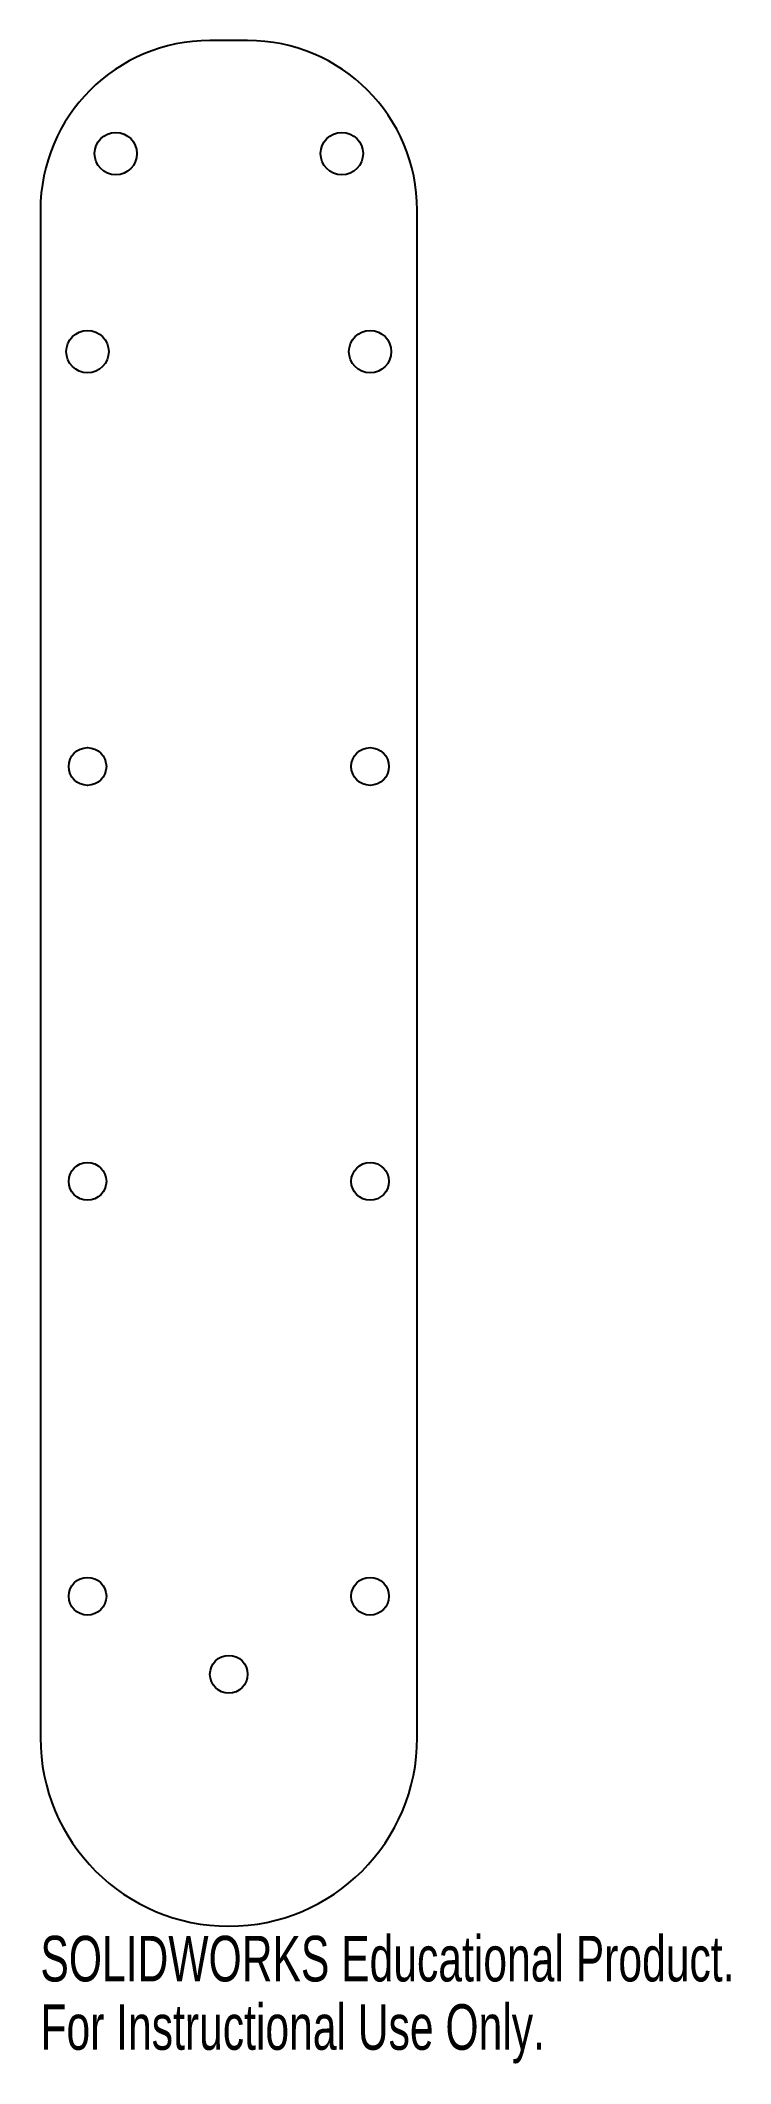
# Model space of a CAD drawing. Header units: millimetres. Extents: x -20 to 53, y -115 to 100.
import ezdxf

# ---------------------------------------------------------------- set-up
doc = ezdxf.new("R2010")
doc.units = ezdxf.units.MM
doc.styles.add('SLDTEXTSTYLE0', font='TXT', dxfattribs={"width": 0.7})

msp = doc.modelspace()

# ---------------------------------------------------------------- linework, layer by layer
at = {"color": 7, "linetype": 'Continuous', "lineweight": 25}
for p, q in [((2, 100), (-2, 100)), ((-20, 82), (-20, -80)), ((20, -80), (20, 82))]:
    msp.add_line(p, q, dxfattribs=at)
for centre, radius in [((-12, 88), 2.25), ((12, 88), 2.25), ((-15, 67), 2.25), ((15, 67), 2.25), ((-15, 23), 2), ((15, 23), 2), ((-15, -21), 2), ((15, -21), 2), ((-15, -65), 2), ((15, -65), 2), ((0, -73.28), 2)]:
    msp.add_circle(centre, radius, dxfattribs=at)
for centre, radius, start, end in [((-2, 82), 18, 90, 180), ((2, 82), 18, 0, 90), ((0, -80), 20, 180, 0)]:
    msp.add_arc(centre, radius, start, end, dxfattribs=at)

# ---------------------------------------------------------------- texts
at = {"color": 7, "linetype": 'Continuous', "char_height": 4.8336, "attachment_point": 1, "style": 'SLDTEXTSTYLE0'}
for s, insert in [('SOLIDWORKS Educational Product.', (-20, -101.02)), ('For Instructional Use Only.', (-20, -108.27))]:
    msp.add_mtext(s, dxfattribs=dict(at, insert=insert))

doc.saveas('drawing.dxf')
